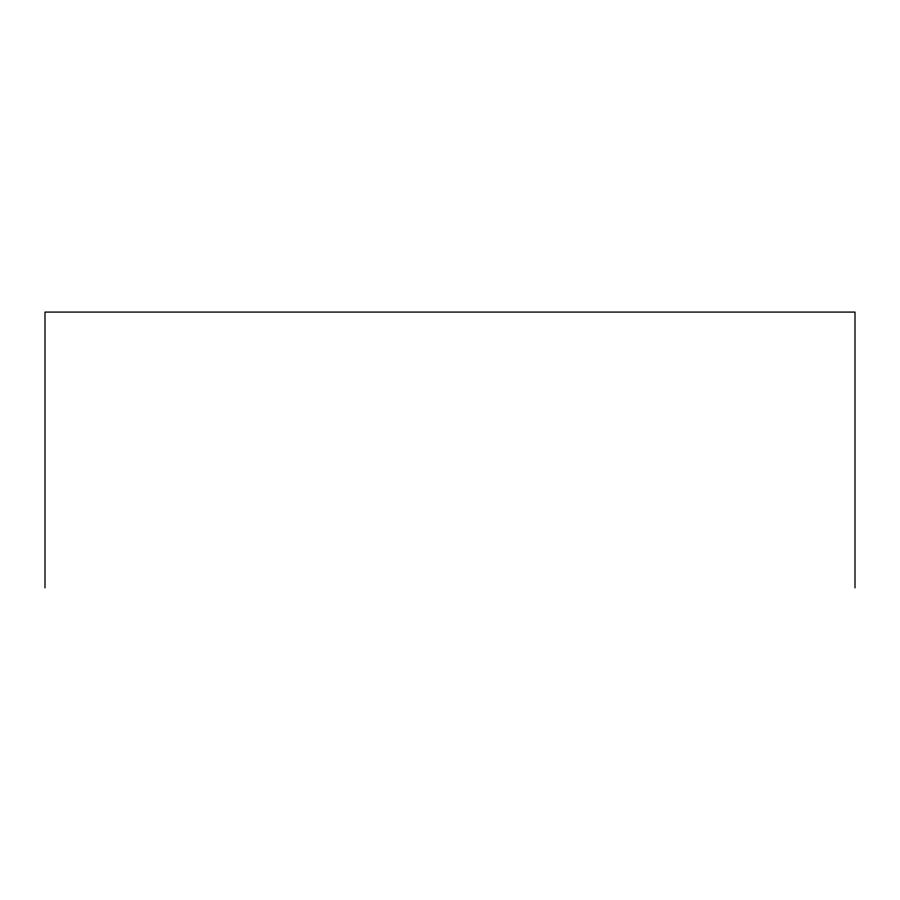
<?xml version="1.0" encoding="UTF-8"?>
<svg xmlns="http://www.w3.org/2000/svg" width="900" height="900" viewBox="0 0 900 900"><rect width="100%" height="100%" fill="white"/><g stroke="black" fill="none" stroke-linecap="round" stroke-linejoin="round"><path stroke-width="1.35" d="M855 587.914L855 312.086L45 312.086L45 587.914"/></g></svg>
